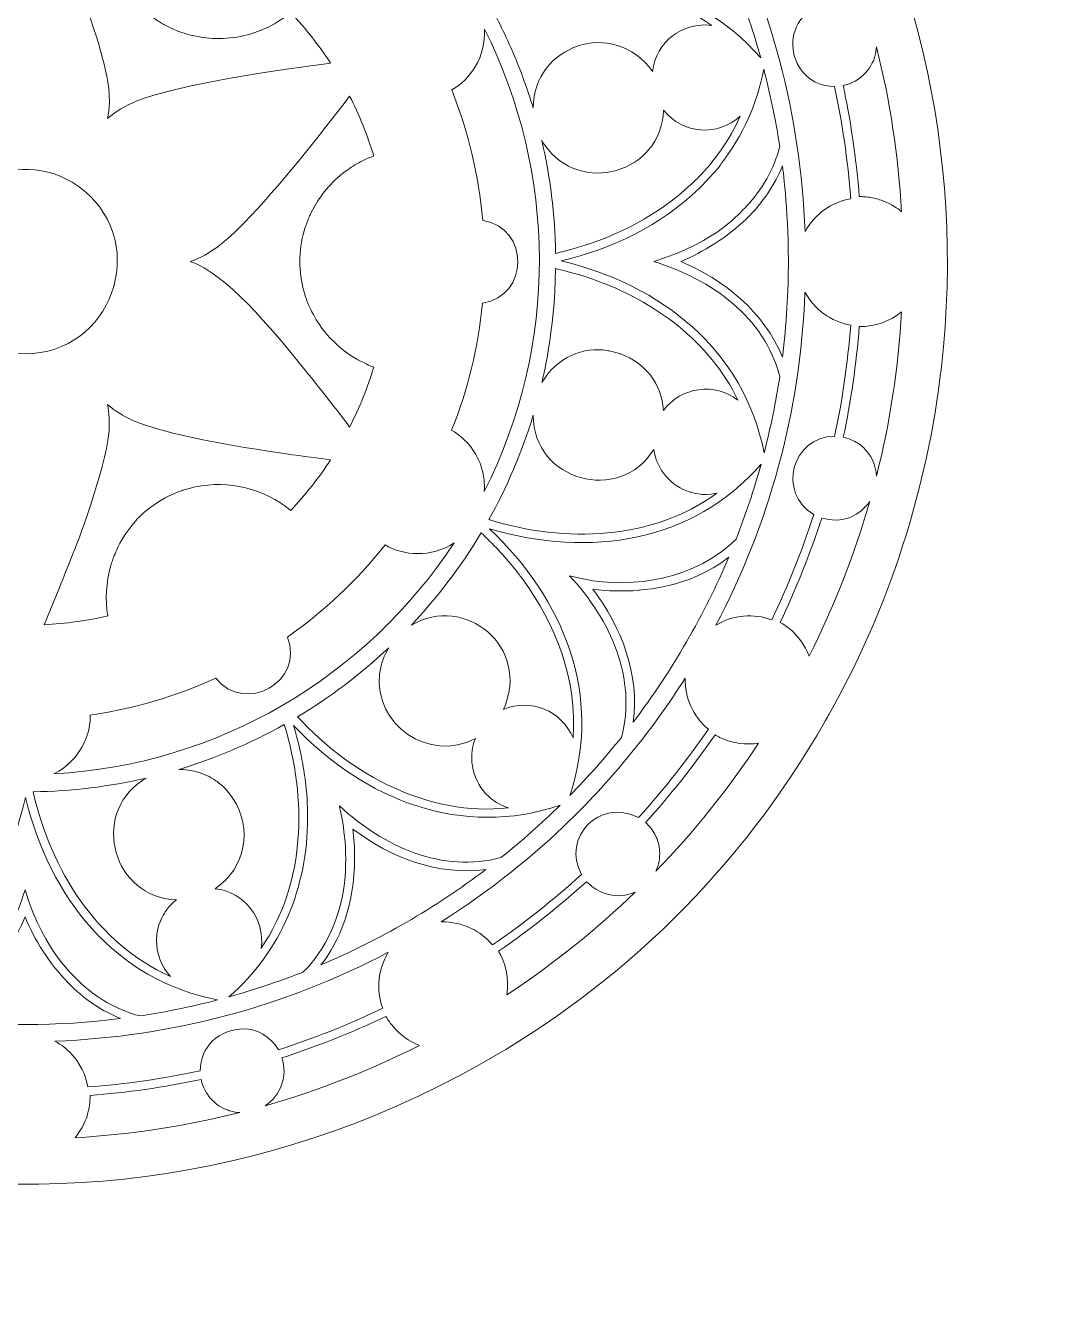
# Model space of a CAD drawing. Header units: inches. Extents: x 45 to 4631, y -57 to 970.
# Drawn here: x 2339 to 2822, y -57 to 542 of the extents above; entities that cross this region are included whole.
import ezdxf

# ---------------------------------------------------------------- set-up
doc = ezdxf.new("R2010")
doc.units = ezdxf.units.IN
doc.header["$MEASUREMENT"] = 0
doc.layers.add('_U+0421_U+043B_U+043E_U+0439 1', color=7, linetype='Continuous')

msp = doc.modelspace()

# ---------------------------------------------------------------- linework, layer by layer
at = {"layer": '_U+0421_U+043B_U+043E_U+0439 1', "color": 1, "lineweight": 9, "true_color": 0xff0000}
for points, knots in [([(2713.02, 217.21), (2713.59, 218.2), (2714.15, 219.19), (2714.71, 220.18), (2742.94, 270.35), (2760.75, 325.74), (2767.24, 382.56), (2767.25, 382.59), (2767.25, 382.62), (2767.25, 382.65), (2790.21, 583.8), (2669.97, 774.45), (2477.55, 840.09), (2096.94, 970.42), (1748.19, 540.3), (1981.29, 191.94), (2105.06, 6.96), (2350.14, -56.64), (2550.94, 55.96), (2550.94, 55.96), (2550.94, 55.96), (2550.94, 55.96), (2550.94, 55.96), (2550.94, 55.96), (2550.94, 55.96), (2617.46, 93.27), (2673.56, 147.95), (2712.78, 216.78), (2712.78, 216.79), (2712.79, 216.79), (2712.79, 216.79), (2712.87, 216.93), (2712.95, 217.07), (2713.02, 217.21)], [0, 0, 0, 0, 1, 1, 1, 2, 2, 2, 3, 3, 3, 4, 4, 4, 5, 5, 5, 6, 6, 6, 7, 7, 7, 8, 8, 8, 9, 9, 9, 10, 10, 10, 11, 11, 11, 11]), ([(3411.19, 839.48), (3411.19, 839.48), (3411.19, 839.48), (3411.19, 839.48), (3347.41, 861.91), (3279.13, 869.25), (3212.44, 860.05), (3212.44, 860.05), (3212.44, 860.05), (3212.44, 860.05), (2860.2, 812.45), (2709.42, 381.09), (2963.88, 126.54), (2992.06, 98.35), (3023.78, 74.09), (3058.52, 54.57), (3058.56, 54.53), (3063.87, 51.61), (3063.92, 51.59), (3063.92, 51.59), (3085.75, 39.28), (3114.75, 28.2), (3114.75, 28.2), (3114.75, 28.2), (3114.75, 28.2), (3232.08, -16.65), (3367.81, -8.37), (3481.15, 55.72), (3481.15, 55.72), (3481.15, 55.72), (3481.15, 55.72), (3481.15, 55.72), (3481.15, 55.72), (3481.15, 55.72), (3511.74, 72.86), (3539.25, 94.21), (3539.75, 95.21), (3580.15, 127.6), (3615.67, 168.19), (3643.36, 216.72), (3643.37, 216.72), (3643.37, 216.73), (3643.37, 216.73), (3643.4, 216.78), (3643.43, 216.84), (3643.46, 216.9), (3644.08, 217.97), (3644.69, 219.05), (3645.3, 220.13), (3672.44, 268.3), (3691.2, 323.69), (3697.95, 382.73), (3697.95, 382.74), (3697.96, 382.76), (3697.96, 382.77), (3697.96, 382.78), (3697.96, 382.78), (3697.96, 382.78), (3720.98, 584.3), (3600.31, 773.54), (3411.19, 839.48)], [0, 0, 0, 0, 1, 1, 1, 2, 2, 2, 3, 3, 3, 4, 4, 4, 5, 5, 5, 6, 6, 6, 7, 7, 7, 8, 8, 8, 9, 9, 9, 10, 10, 10, 11, 11, 11, 12, 12, 12, 13, 13, 13, 14, 14, 14, 15, 15, 15, 16, 16, 16, 17, 17, 17, 18, 18, 18, 19, 19, 19, 20, 20, 20, 20]), ([(2617.45, 654.73), (2624.92, 627.03), (2612.52, 599.82), (2593.17, 579.08), (2594.39, 579.08), (2641.01, 592.59), (2671.14, 562), (2675.6, 550.55), (2679.67, 538.26), (2682.7, 527.37), (2650.99, 563.77), (2602.38, 571.77), (2555.5, 557.66), (2590.94, 591.05), (2608.33, 636.86), (2592.9, 682.37), (2601.72, 673.41), (2610.66, 663.21), (2617.45, 654.73)], [0, 0, 0, 0, 1, 1, 1, 2, 2, 2, 3, 3, 3, 4, 4, 4, 5, 5, 5, 6, 6, 6, 6]), ([(2347.12, 602.28), (2357.24, 601.76), (2367.26, 600.35), (2377.09, 598.06), (2375.69, 590.14), (2376.31, 581.74), (2378.07, 575.6), (2378.07, 575.6), (2378.07, 575.6), (2378.07, 575.6), (2379.9, 568.73), (2383.16, 562.01), (2387.98, 555.99), (2387.98, 555.99), (2391.95, 550.71), (2398.42, 546.06), (2398.42, 546.06), (2398.42, 546.06), (2398.42, 546.06), (2398.82, 545.77), (2400.7, 544.51), (2400.76, 544.47), (2400.76, 544.47), (2400.76, 544.47), (2400.76, 544.47), (2401.14, 544.23), (2403.14, 543.05), (2403.21, 543.01), (2403.21, 543.01), (2403.21, 543.01), (2403.21, 543.01), (2404.03, 542.54), (2405.02, 542.03), (2405.74, 541.67), (2405.74, 541.67), (2405.74, 541.67), (2405.74, 541.67), (2411.28, 538.95), (2416.68, 537.76), (2416.68, 537.76), (2424.8, 535.87), (2433.82, 535.9), (2442.36, 538.14), (2442.36, 538.14), (2442.36, 538.14), (2442.36, 538.14), (2444.45, 538.69), (2446.72, 539.49), (2446.72, 539.49), (2452.46, 541.54), (2457.87, 544.59), (2462.66, 548.57), (2469.47, 541.33), (2475.8, 533.3), (2481.34, 524.79), (2459.01, 522.01), (2411.06, 515.36), (2390.32, 507.02), (2390.32, 507.02), (2390.32, 507.02), (2390.32, 507.02), (2385.22, 504.96), (2380.68, 502.17), (2376.97, 498.97), (2376.97, 500.09), (2378.81, 505.89), (2376.9, 516.83), (2376.9, 516.83), (2376.9, 516.83), (2376.9, 516.83), (2375.99, 522.06), (2374.42, 528), (2372.94, 533.06), (2372.94, 533.06), (2372.94, 533.07), (2372.94, 533.07), (2366.73, 554.28), (2355.7, 582.01), (2347.12, 602.28)], [0, 0, 0, 0, 1, 1, 1, 2, 2, 2, 3, 3, 3, 4, 4, 4, 5, 5, 5, 6, 6, 6, 7, 7, 7, 8, 8, 8, 9, 9, 9, 10, 10, 10, 11, 11, 11, 12, 12, 12, 13, 13, 13, 14, 14, 14, 15, 15, 15, 16, 16, 16, 17, 17, 17, 18, 18, 18, 19, 19, 19, 20, 20, 20, 21, 21, 21, 22, 22, 22, 23, 23, 23, 24, 24, 24, 25, 25, 25, 26, 26, 26, 26]), ([(2687.96, 599.41), (2693.41, 588.5), (2701.49, 569.06), (2707.44, 550.52), (2705.42, 549.35), (2703.41, 547.7), (2701.86, 545.78), (2701.64, 545.63), (2700.42, 543.76), (2700.26, 543.48), (2695.37, 535.1), (2697.67, 523.8), (2705.41, 517.86), (2705.41, 517.86), (2705.41, 517.86), (2705.41, 517.86), (2706.41, 516.86), (2710.97, 513.96), (2717.24, 513.95), (2720.77, 497.53), (2723.46, 479.61), (2724.83, 461.38), (2723.53, 461.16), (2722.26, 460.85), (2721.03, 460.47), (2720.69, 460.47), (2716.86, 459.08), (2713.93, 457.21), (2713.4, 456.88), (2712.84, 456.49), (2712.84, 456.49), (2712.84, 456.49), (2712.84, 456.49), (2712.84, 456.49), (2708.81, 453.71), (2705.59, 450.01), (2703.43, 446.01), (2701.38, 500.72), (2687.34, 553.44), (2661.81, 601.96), (2669.62, 597.19), (2679.25, 596.17), (2687.96, 599.41)], [0, 0, 0, 0, 1, 1, 1, 2, 2, 2, 3, 3, 3, 4, 4, 4, 5, 5, 5, 6, 6, 6, 7, 7, 7, 8, 8, 8, 9, 9, 9, 10, 10, 10, 11, 11, 11, 12, 12, 12, 13, 13, 13, 14, 14, 14, 14]), ([(2659.84, 542.53), (2646.12, 544.41), (2633.58, 534.72), (2632.01, 520.98), (2613.71, 546.58), (2576.15, 532.92), (2576.15, 503.94), (2573.5, 512.72), (2570, 522.14), (2567, 529.19), (2563.49, 537.43), (2559.54, 545.47), (2555.14, 553.3), (2588.26, 564.34), (2629.73, 563.1), (2659.84, 542.53)], [0, 0, 0, 0, 1, 1, 1, 2, 2, 2, 3, 3, 3, 4, 4, 4, 5, 5, 5, 5]), ([(2553.3, 324.42), (2553.79, 331.71), (2551.56, 339.23), (2546.96, 345.22), (2546.96, 345.22), (2546.96, 345.22), (2546.96, 345.22), (2544.76, 348.16), (2541.55, 351.04), (2537.99, 353), (2545.59, 371.9), (2550.5, 392.05), (2552.43, 412.46), (2574.25, 415.81), (2574.67, 447.7), (2552.57, 451.23), (2550.46, 473.05), (2546.33, 491.14), (2538.01, 512.44), (2546.64, 516.89), (2554.14, 528), (2553.36, 540.84), (2553.36, 540.84), (2553.36, 540.84), (2553.36, 540.84), (2587.16, 473.49), (2588.08, 393.02), (2553.3, 324.42)], [0, 0, 0, 0, 1, 1, 1, 2, 2, 2, 3, 3, 3, 4, 4, 4, 5, 5, 5, 6, 6, 6, 7, 7, 7, 8, 8, 8, 9, 9, 9, 9]), ([(2736.09, 528.05), (2736.52, 529.49), (2736.8, 531.15), (2736.87, 532.45), (2743.23, 507.25), (2747.19, 481.29), (2748.65, 455.33), (2748, 455.87), (2747.2, 456.48), (2746.41, 457.03), (2746.4, 457.03), (2745.92, 457.35), (2745.92, 457.35), (2741.42, 460.32), (2738.11, 460.94), (2737.11, 461.34), (2737.11, 461.34), (2737.11, 461.34), (2737.11, 461.34), (2735.23, 461.85), (2733.18, 462.2), (2731.11, 462.32), (2731.11, 462.32), (2731.11, 462.32), (2731.11, 462.32), (2730.11, 462.38), (2729.56, 462.38), (2728.81, 462.38), (2728.21, 470.79), (2726.9, 481.24), (2726.9, 481.24), (2724.58, 499.67), (2721.62, 512.58), (2721.29, 514.36), (2722.29, 514.65), (2722.38, 514.55), (2724.11, 515.19), (2724.11, 515.19), (2724.11, 515.19), (2724.11, 515.19), (2727, 516.25), (2729.05, 517.89), (2729.05, 517.89), (2730.04, 518.64), (2730.96, 519.47), (2731.78, 520.38), (2731.78, 520.38), (2731.78, 520.38), (2731.78, 520.38), (2734.33, 523.18), (2736.09, 527.26), (2736.09, 528.05)], [0, 0, 0, 0, 1, 1, 1, 2, 2, 2, 3, 3, 3, 4, 4, 4, 5, 5, 5, 6, 6, 6, 7, 7, 7, 8, 8, 8, 9, 9, 9, 10, 10, 10, 11, 11, 11, 12, 12, 12, 13, 13, 13, 14, 14, 14, 15, 15, 15, 16, 16, 16, 17, 17, 17, 17]), ([(2684.27, 342.46), (2674.9, 390.43), (2636.27, 421.21), (2589.27, 432.27), (2613.12, 437.97), (2636.04, 448.91), (2653.82, 466.17), (2654.05, 466.17), (2663.48, 476.24), (2664.38, 478.04), (2664.38, 478.04), (2664.38, 478.04), (2664.38, 478.04), (2674.37, 491.06), (2680.96, 505.82), (2684.13, 522.06), (2687.02, 510.52), (2689.35, 500.55), (2691.59, 485.81), (2688.94, 475.55), (2683.58, 465.68), (2675.06, 456.8), (2673.48, 456), (2663.58, 441.48), (2632.61, 432), (2659.84, 423.67), (2684.43, 405.85), (2691.59, 378.2), (2689.83, 366.6), (2687.42, 354.61), (2684.27, 342.46)], [0, 0, 0, 0, 1, 1, 1, 2, 2, 2, 3, 3, 3, 4, 4, 4, 5, 5, 5, 6, 6, 6, 7, 7, 7, 8, 8, 8, 9, 9, 9, 10, 10, 10, 10]), ([(2490.24, 354.53), (2483.78, 363.07), (2476.68, 372.19), (2469.96, 380.51), (2469.96, 380.51), (2469.96, 380.51), (2469.96, 380.51), (2452.5, 402.11), (2432.39, 426.18), (2415.66, 432), (2425.32, 435.36), (2432.35, 441.47), (2441.02, 450.3), (2441.02, 450.3), (2441.02, 450.3), (2441.02, 450.3), (2456.76, 466.34), (2476.6, 491.45), (2490.24, 509.47), (2494.65, 500.86), (2498.51, 491.5), (2501.56, 481.43), (2499.97, 480.84), (2497.87, 479.94), (2496.2, 479.11), (2496.2, 479.11), (2496.2, 479.11), (2496.2, 479.11), (2493.96, 477.99), (2491.54, 476.55), (2489.33, 474.98), (2489.33, 474.98), (2489.33, 474.98), (2489.33, 474.98), (2486.07, 472.67), (2482.97, 469.88), (2480.42, 467.03), (2480.42, 467.03), (2480.42, 467.03), (2480.42, 467.03), (2480.15, 466.73), (2479.17, 465.59), (2479.12, 465.52), (2479.12, 465.52), (2477.87, 464.03), (2476.69, 462.36), (2476.69, 462.36), (2476.69, 462.36), (2476.69, 462.36), (2474.9, 459.85), (2473.12, 456.83), (2471.7, 453.73), (2471.7, 453.73), (2471.7, 453.73), (2471.7, 453.73), (2471.6, 453.51), (2470.92, 451.95), (2470.9, 451.9), (2470.8, 451.8), (2469.5, 448.21), (2469.5, 448.12), (2466.46, 438.81), (2466.18, 428.92), (2468.39, 419.8), (2468.39, 419.8), (2468.39, 419.8), (2468.39, 419.8), (2468.67, 418.64), (2469.24, 416.71), (2469.49, 415.92), (2469.49, 415.92), (2469.49, 415.92), (2469.49, 415.92), (2471.73, 409.08), (2475.47, 402.53), (2480.37, 397.04), (2480.38, 397.03), (2481.72, 395.58), (2481.72, 395.58), (2482.75, 395.07), (2487.07, 389.03), (2497.91, 384.08), (2497.91, 384.08), (2499.98, 383.17), (2501.57, 382.58), (2498.71, 373.18), (2494.97, 363.77), (2490.24, 354.53)], [0, 0, 0, 0, 1, 1, 1, 2, 2, 2, 3, 3, 3, 4, 4, 4, 5, 5, 5, 6, 6, 6, 7, 7, 7, 8, 8, 8, 9, 9, 9, 10, 10, 10, 11, 11, 11, 12, 12, 12, 13, 13, 13, 14, 14, 14, 15, 15, 15, 16, 16, 16, 17, 17, 17, 18, 18, 18, 19, 19, 19, 20, 20, 20, 21, 21, 21, 22, 22, 22, 23, 23, 23, 24, 24, 24, 25, 25, 25, 26, 26, 26, 27, 27, 27, 28, 28, 28, 29, 29, 29, 29]), ([(2653.43, 471.35), (2653.96, 471.35), (2644.08, 462.85), (2643.62, 462.48), (2628.72, 450.5), (2609.15, 440.89), (2586.64, 435.84), (2586.37, 453.96), (2584.13, 471.85), (2580.18, 488.78), (2580.51, 488.13), (2581.76, 486.29), (2581.61, 486.51), (2597.83, 462.78), (2636.16, 473.21), (2637.21, 502.81), (2646.21, 491.56), (2662.68, 490.49), (2673.08, 500.02), (2668.17, 489), (2660.9, 478.82), (2653.43, 471.35)], [0, 0, 0, 0, 1, 1, 1, 2, 2, 2, 3, 3, 3, 4, 4, 4, 5, 5, 5, 6, 6, 6, 7, 7, 7, 7]), ([(2338.28, 388.83), (2314.46, 388.83), (2295.09, 408.2), (2295.09, 432), (2295.09, 468.64), (2337.98, 488.31), (2365.79, 465.26), (2397.04, 439.4), (2378.45, 388.83), (2338.28, 388.83)], [0, 0, 0, 0, 1, 1, 1, 2, 2, 2, 3, 3, 3, 3]), ([(2692.84, 387.24), (2684.42, 408.25), (2665.16, 423.8), (2645.23, 432), (2655.66, 436.29), (2667.08, 443.37), (2675.95, 452.01), (2675.95, 452.01), (2675.95, 452.01), (2675.95, 452.01), (2683.89, 459.73), (2689.45, 468.28), (2692.84, 476.76), (2692.84, 476.76), (2695.59, 457.21), (2695.64, 432.71), (2695.67, 417.86), (2694.77, 402.54), (2692.84, 387.24)], [0, 0, 0, 0, 1, 1, 1, 2, 2, 2, 3, 3, 3, 4, 4, 4, 5, 5, 5, 6, 6, 6, 6]), ([(2604.06, 423.71), (2633.12, 413.5), (2658.85, 394.46), (2672.03, 367.07), (2661.23, 375.47), (2645.43, 373.43), (2637.17, 362.29), (2636.26, 374.94), (2628.4, 384.7), (2617.18, 388.74), (2617.18, 388.74), (2615.93, 389.21), (2614.29, 389.63), (2612.35, 390.13), (2610.95, 390.31), (2610.95, 390.31), (2600.12, 392.34), (2587.08, 387.29), (2580.2, 375.31), (2580.43, 376.88), (2586.26, 398.51), (2586.65, 428.71), (2589.39, 428.1), (2603.33, 424.45), (2604.06, 423.71)], [0, 0, 0, 0, 1, 1, 1, 2, 2, 2, 3, 3, 3, 4, 4, 4, 5, 5, 5, 6, 6, 6, 7, 7, 7, 8, 8, 8, 8]), ([(2687.83, 264.25), (2679.41, 267.42), (2669.85, 266.68), (2661.67, 261.77), (2686.16, 308.23), (2701.23, 360.78), (2703.41, 417.63), (2707.63, 409.81), (2715.45, 403.83), (2724.8, 402.24), (2723.44, 384.24), (2720.7, 366.1), (2717.28, 350.17), (2697.16, 350.17), (2690.33, 323.49), (2707.51, 313.6), (2702.06, 296.6), (2695.21, 279.59), (2687.83, 264.25)], [0, 0, 0, 0, 1, 1, 1, 2, 2, 2, 3, 3, 3, 4, 4, 4, 5, 5, 5, 6, 6, 6, 6]), ([(2736.88, 331.58), (2736.61, 336.56), (2734.48, 341.55), (2730.57, 345.11), (2730.57, 345.11), (2730.57, 345.11), (2730.57, 345.11), (2730.45, 345.22), (2730.32, 345.33), (2730.2, 345.44), (2730.2, 345.44), (2730.2, 345.44), (2730.2, 345.44), (2728.51, 346.89), (2726.59, 348.01), (2724.65, 348.76), (2724.56, 348.85), (2721.62, 349.69), (2721.33, 349.75), (2724.96, 366.72), (2727.47, 384.12), (2728.81, 401.53), (2736.43, 401.53), (2743.25, 404.09), (2748.63, 408.44), (2747.15, 382.46), (2743.22, 356.71), (2736.88, 331.58)], [0, 0, 0, 0, 1, 1, 1, 2, 2, 2, 3, 3, 3, 4, 4, 4, 5, 5, 5, 6, 6, 6, 7, 7, 7, 8, 8, 8, 9, 9, 9, 9]), ([(2462.67, 315.46), (2461.08, 316.78), (2459.07, 318.21), (2457.82, 319.03), (2457.82, 319.03), (2457.82, 319.03), (2457.82, 319.03), (2444.35, 327.8), (2427.42, 330), (2412.19, 324.95), (2412.19, 324.95), (2411.18, 324.62), (2410.05, 324.19), (2410.05, 324.19), (2410.05, 324.19), (2410.05, 324.19), (2398.33, 319.64), (2390.47, 311.41), (2389.97, 310.41), (2385.53, 305.49), (2382.1, 299.25), (2382.1, 298.91), (2381.93, 298.58), (2379.71, 293.76), (2379.71, 293.46), (2379.41, 292.65), (2378.98, 291.46), (2378.46, 289.7), (2378.46, 289.7), (2378.46, 289.7), (2378.46, 289.7), (2376.15, 281.7), (2375.79, 273.65), (2377.06, 266.15), (2367.34, 263.91), (2357.38, 262.51), (2347.24, 262), (2351.93, 273.08), (2356.71, 284.93), (2360.79, 295.65), (2361.79, 296.65), (2375.86, 335.27), (2377.53, 351.58), (2377.53, 351.58), (2377.53, 351.58), (2377.53, 351.58), (2378.01, 356.23), (2377.69, 361.26), (2376.97, 365.03), (2380.31, 362.15), (2384.45, 359.57), (2388.35, 357.82), (2388.35, 357.82), (2388.35, 357.82), (2388.35, 357.82), (2408.1, 348.97), (2459.81, 341.88), (2481.35, 339.21), (2476.04, 331.08), (2469.65, 322.86), (2462.67, 315.46)], [0, 0, 0, 0, 1, 1, 1, 2, 2, 2, 3, 3, 3, 4, 4, 4, 5, 5, 5, 6, 6, 6, 7, 7, 7, 8, 8, 8, 9, 9, 9, 10, 10, 10, 11, 11, 11, 12, 12, 12, 13, 13, 13, 14, 14, 14, 15, 15, 15, 16, 16, 16, 17, 17, 17, 18, 18, 18, 19, 19, 19, 20, 20, 20, 20]), ([(2555.4, 311.18), (2563.75, 326.11), (2570.88, 342.56), (2576.16, 360.09), (2576.26, 329.26), (2616.54, 318.33), (2632.58, 343.95), (2634.03, 334.46), (2640.74, 326.85), (2649.69, 324.08), (2650.69, 324.08), (2654.65, 321.9), (2662.2, 323.56), (2632.02, 301.62), (2591.45, 299.97), (2555.4, 311.18)], [0, 0, 0, 0, 1, 1, 1, 2, 2, 2, 3, 3, 3, 4, 4, 4, 5, 5, 5, 5]), ([(2671.14, 302), (2653.14, 283.73), (2622.83, 278.44), (2599.72, 283.41), (2599.69, 283.42), (2599.65, 283.42), (2599.61, 283.43), (2599.61, 283.43), (2593.16, 284.92), (2593.16, 284.92), (2593.16, 284.92), (2593.16, 284.92), (2593.16, 284.92), (2593.16, 284.92), (2593.16, 284.92), (2593.16, 284.92), (2612.53, 264.2), (2624.84, 236.65), (2617.45, 209.27), (2609.93, 199.87), (2601.8, 190.69), (2593.28, 182.02), (2608.99, 228.37), (2590.56, 274.12), (2555.78, 306.81), (2602.97, 293.21), (2650.81, 300.38), (2682.84, 337.15), (2679.58, 325.33), (2675.57, 313.29), (2671.14, 302)], [0, 0, 0, 0, 1, 1, 1, 2, 2, 2, 3, 3, 3, 4, 4, 4, 5, 5, 5, 6, 6, 6, 7, 7, 7, 8, 8, 8, 9, 9, 9, 10, 10, 10, 10]), ([(2705.34, 247.24), (2703.41, 252.48), (2699.95, 257.06), (2696.43, 259.88), (2696.43, 259.88), (2696.43, 259.88), (2696.43, 259.88), (2695, 261.07), (2693.46, 262.16), (2691.78, 263.11), (2699.01, 278.21), (2705.73, 294.85), (2711.22, 311.92), (2718.02, 310.1), (2723.93, 310.81), (2729.5, 315.18), (2729.81, 315.18), (2732.21, 317.78), (2732.41, 317.97), (2732.87, 318.52), (2733.3, 319.09), (2733.69, 319.68), (2726.75, 295.31), (2717.36, 271.03), (2705.34, 247.24)], [0, 0, 0, 0, 1, 1, 1, 2, 2, 2, 3, 3, 3, 4, 4, 4, 5, 5, 5, 6, 6, 6, 7, 7, 7, 8, 8, 8, 8]), ([(2351.73, 192.19), (2358.29, 195.41), (2363.69, 201.1), (2366.57, 208.08), (2366.57, 208.08), (2366.57, 208.08), (2366.57, 208.08), (2368.02, 211.45), (2368.91, 215.67), (2368.83, 219.73), (2389, 222.61), (2408.9, 228.43), (2427.54, 236.96), (2441.36, 219.74), (2469.18, 235.32), (2461.18, 256.23), (2479.03, 268.96), (2492.63, 281.58), (2506.92, 299.44), (2515.08, 294.19), (2528.46, 293.25), (2539.19, 300.35), (2539.19, 300.35), (2539.19, 300.35), (2539.19, 300.35), (2497.76, 237.41), (2428.53, 196.37), (2351.73, 192.19)], [0, 0, 0, 0, 1, 1, 1, 2, 2, 2, 3, 3, 3, 4, 4, 4, 5, 5, 5, 6, 6, 6, 7, 7, 7, 8, 8, 8, 9, 9, 9, 9]), ([(2562.27, 222.28), (2575.32, 251.61), (2543.92, 276.58), (2519.16, 261.84), (2531.12, 274.52), (2542.39, 289.2), (2551.81, 304.96), (2557.35, 299.86), (2562.76, 294.08), (2567.48, 288.21), (2567.51, 288.16), (2567.54, 288.12), (2567.58, 288.08), (2568.74, 286.62), (2569.88, 285.14), (2570.99, 283.64), (2571.05, 283.57), (2571.1, 283.49), (2571.15, 283.42), (2587.07, 261.8), (2596.87, 235.86), (2594.83, 208.99), (2589.59, 221.77), (2574.9, 227.73), (2562.27, 222.28)], [0, 0, 0, 0, 1, 1, 1, 2, 2, 2, 3, 3, 3, 4, 4, 4, 5, 5, 5, 6, 6, 6, 7, 7, 7, 8, 8, 8, 8]), ([(2623, 216.39), (2626.03, 238.34), (2617.6, 260.93), (2604.1, 278.61), (2611.03, 277.73), (2618.3, 277.53), (2625.46, 278.1), (2626.5, 278.62), (2648.43, 278.44), (2667.69, 293.54), (2656.64, 267.16), (2641.13, 240.25), (2623, 216.39)], [0, 0, 0, 0, 1, 1, 1, 2, 2, 2, 3, 3, 3, 4, 4, 4, 4]), ([(2564.55, 176.22), (2527.15, 172.32), (2491.28, 191.36), (2465.87, 218.86), (2480.92, 228.04), (2494.7, 238.2), (2508.54, 251.23), (2507.99, 250.14), (2505.03, 245.62), (2504.26, 238.8), (2501.64, 215.51), (2527.33, 197.12), (2549.1, 208.67), (2545.28, 198.9), (2548.1, 188.34), (2555.2, 181.7), (2558.9, 178.23), (2561.74, 177.34), (2564.55, 176.22)], [0, 0, 0, 0, 1, 1, 1, 2, 2, 2, 3, 3, 3, 4, 4, 4, 5, 5, 5, 6, 6, 6, 6]), ([(2625.51, 171.76), (2607.06, 180.98), (2589.43, 162.53), (2598.77, 145.02), (2585.81, 133.37), (2572.23, 122.45), (2557.05, 112.07), (2551.58, 118.7), (2543.35, 122.95), (2533.15, 122.95), (2555.8, 137.25), (2578.24, 155.35), (2592.91, 170.01), (2592.91, 170.01), (2592.91, 170.01), (2592.91, 170.01), (2613.81, 190.31), (2632.15, 212.99), (2647.3, 236.93), (2647.09, 227.95), (2650.96, 218.99), (2658.16, 213.04), (2648.74, 199.31), (2637.64, 185.13), (2625.51, 171.76)], [0, 0, 0, 0, 1, 1, 1, 2, 2, 2, 3, 3, 3, 4, 4, 4, 5, 5, 5, 6, 6, 6, 7, 7, 7, 8, 8, 8, 8]), ([(2427.31, 138.43), (2441.69, 148.16), (2444.78, 166.55), (2435.64, 180.64), (2435.64, 180.64), (2435.64, 180.64), (2435.64, 180.64), (2431.99, 186.27), (2427.45, 189.09), (2427.45, 189.09), (2427.45, 189.09), (2427.45, 189.09), (2427.45, 189.09), (2424.91, 190.83), (2422, 192.25), (2418.54, 193.18), (2418.54, 193.18), (2418.54, 193.18), (2418.54, 193.18), (2418.54, 193.18), (2418.54, 193.18), (2418.54, 193.18), (2415.95, 193.88), (2413.17, 194.26), (2410.26, 194.26), (2426.88, 199.26), (2443.64, 206.27), (2459.65, 215.26), (2470.34, 180.37), (2469.64, 140.98), (2448.87, 110.62), (2450.79, 124.58), (2440.8, 136.89), (2427.31, 138.43)], [0, 0, 0, 0, 1, 1, 1, 2, 2, 2, 3, 3, 3, 4, 4, 4, 5, 5, 5, 6, 6, 6, 7, 7, 7, 8, 8, 8, 9, 9, 9, 10, 10, 10, 11, 11, 11, 11]), ([(2561.13, 152.98), (2533.85, 145.63), (2506.19, 157.91), (2485.44, 177.24), (2485.44, 177.24), (2485.44, 177.24), (2485.44, 177.24), (2485.73, 175.55), (2489.22, 162.58), (2488.25, 146.3), (2487.01, 125.47), (2478.84, 109.49), (2468.35, 99.32), (2467.35, 98.95), (2452.07, 92.86), (2433.7, 87.77), (2458.6, 109.44), (2470.5, 139.29), (2470.57, 171.6), (2470.57, 171.6), (2470.57, 171.6), (2470.57, 171.6), (2470.59, 177.53), (2470.2, 183.51), (2469.44, 189.5), (2469.44, 189.5), (2468.16, 201.13), (2464.01, 214.89), (2497.28, 179.62), (2542.99, 162), (2588.74, 177.47), (2579.96, 168.85), (2570.75, 160.68), (2561.13, 152.98)], [0, 0, 0, 0, 1, 1, 1, 2, 2, 2, 3, 3, 3, 4, 4, 4, 5, 5, 5, 6, 6, 6, 7, 7, 7, 8, 8, 8, 9, 9, 9, 10, 10, 10, 11, 11, 11, 11]), ([(2633.62, 146.58), (2634.95, 149.48), (2635.6, 152.82), (2635.34, 156.22), (2635.32, 156.48), (2634.94, 159.48), (2634.79, 159.63), (2634.72, 159.9), (2634.64, 160.18), (2634.56, 160.45), (2634.56, 160.45), (2634.56, 160.45), (2634.56, 160.45), (2634.55, 160.47), (2634.31, 161.26), (2634.29, 161.28), (2634.13, 161.72), (2633.71, 162.74), (2633.64, 162.91), (2633.64, 162.91), (2633.64, 162.91), (2633.64, 162.91), (2632.44, 165.51), (2630.35, 168.03), (2630.2, 168.03), (2629.76, 168.5), (2629.31, 168.95), (2628.82, 169.39), (2639.93, 181.66), (2651.09, 195.61), (2661.29, 210.44), (2661.29, 210.44), (2661.83, 210.1), (2662.8, 209.6), (2662.8, 209.6), (2662.8, 209.6), (2662.8, 209.6), (2662.94, 209.53), (2663.07, 209.46), (2663.21, 209.39), (2663.21, 209.39), (2663.21, 209.39), (2663.21, 209.39), (2663.26, 209.36), (2664.56, 208.73), (2664.61, 208.73), (2669.7, 206.49), (2675.79, 205.62), (2681.71, 206.51), (2667.67, 185.22), (2651.39, 164.93), (2633.62, 146.58)], [0, 0, 0, 0, 1, 1, 1, 2, 2, 2, 3, 3, 3, 4, 4, 4, 5, 5, 5, 6, 6, 6, 7, 7, 7, 8, 8, 8, 9, 9, 9, 10, 10, 10, 11, 11, 11, 12, 12, 12, 13, 13, 13, 14, 14, 14, 15, 15, 15, 16, 16, 16, 17, 17, 17, 17]), ([(2404.84, 128.83), (2404.19, 127.97), (2403.85, 127.44), (2403.85, 127.44), (2403.35, 126.44), (2399.87, 121.61), (2399.87, 114.56), (2399.87, 114.56), (2399.87, 114.56), (2399.87, 114.56), (2399.74, 108.28), (2402.02, 102.09), (2406.34, 97.38), (2371.92, 112.7), (2350.35, 147.17), (2342.12, 183.78), (2360.04, 184.05), (2377.87, 186.22), (2395.09, 190.23), (2394.44, 189.9), (2392.6, 188.65), (2392.82, 188.81), (2369.09, 172.6), (2379.49, 134.28), (2409.13, 133.23), (2407.65, 132.04), (2406.11, 130.51), (2404.84, 128.83)], [0, 0, 0, 0, 1, 1, 1, 2, 2, 2, 3, 3, 3, 4, 4, 4, 5, 5, 5, 6, 6, 6, 7, 7, 7, 8, 8, 8, 9, 9, 9, 9]), ([(2392.12, 78.88), (2381.15, 81.72), (2371.42, 87.43), (2363.09, 95.4), (2362.28, 97.03), (2347.55, 107.57), (2338.28, 137.84), (2329.98, 110.69), (2311.91, 85.74), (2284.45, 78.88), (2267.11, 81.51), (2250.3, 85.67), (2248.7, 86.2), (2296.2, 95.46), (2327.38, 133.68), (2338.56, 181.15), (2349.68, 134.13), (2380.54, 95.67), (2428.39, 86.34), (2417.32, 83.36), (2399.45, 79.8), (2392.12, 78.88)], [0, 0, 0, 0, 1, 1, 1, 2, 2, 2, 3, 3, 3, 4, 4, 4, 5, 5, 5, 6, 6, 6, 7, 7, 7, 7]), ([(2476.81, 102.77), (2485.48, 113.47), (2492.52, 130.74), (2492.59, 152.78), (2492.59, 152.78), (2492.59, 152.78), (2492.59, 152.78), (2492.6, 157.49), (2492.29, 162.21), (2491.76, 166.32), (2509.28, 152.96), (2531.88, 144.38), (2554.01, 147.44), (2530.26, 129.4), (2504.2, 114.32), (2476.81, 102.77)], [0, 0, 0, 0, 1, 1, 1, 2, 2, 2, 3, 3, 3, 4, 4, 4, 5, 5, 5, 5]), ([(2563.77, 88.67), (2565.07, 96.33), (2562.99, 104.52), (2559.92, 109.13), (2574.73, 119.3), (2588.95, 130.68), (2601.13, 141.7), (2601.13, 141.7), (2601.13, 141.7), (2601.13, 141.7), (2603.22, 139.65), (2605.72, 137.86), (2608.47, 136.7), (2608.47, 136.7), (2608.47, 136.7), (2608.47, 136.7), (2613.42, 134.59), (2618.88, 134.57), (2623.91, 136.86), (2606.2, 119.73), (2585.99, 103.3), (2563.77, 88.67)], [0, 0, 0, 0, 1, 1, 1, 2, 2, 2, 3, 3, 3, 4, 4, 4, 5, 5, 5, 6, 6, 6, 7, 7, 7, 7]), ([(2293.5, 77.63), (2314.13, 85.89), (2329.7, 104.63), (2338.28, 125.22), (2342.59, 114.76), (2349.67, 103.38), (2358.3, 94.51), (2358.3, 94.51), (2358.3, 94.51), (2358.3, 94.51), (2365.96, 86.65), (2374.52, 81.05), (2383.06, 77.63), (2353.82, 73.96), (2323.62, 73.85), (2293.5, 77.63)], [0, 0, 0, 0, 1, 1, 1, 2, 2, 2, 3, 3, 3, 4, 4, 4, 5, 5, 5, 5]), ([(2440.86, 72.81), (2440.86, 72.81), (2440.86, 72.81), (2440.86, 72.81), (2428.97, 72.81), (2420.28, 64.37), (2420.3, 53.2), (2403.05, 49.49), (2385.38, 46.94), (2367.69, 45.62), (2366.72, 51.39), (2364.01, 56.72), (2360.28, 60.82), (2360.28, 60.82), (2360.28, 60.82), (2360.28, 60.82), (2358.11, 63.2), (2355.38, 65.39), (2352.3, 67.05), (2407.04, 69.1), (2459.77, 83.13), (2508.31, 108.64), (2503.56, 100.85), (2502.53, 91.17), (2505.79, 82.46), (2489.71, 74.74), (2473.05, 68.18), (2456.9, 62.99), (2453.15, 69.47), (2446.7, 72.81), (2440.86, 72.81)], [0, 0, 0, 0, 1, 1, 1, 2, 2, 2, 3, 3, 3, 4, 4, 4, 5, 5, 5, 6, 6, 6, 7, 7, 7, 8, 8, 8, 9, 9, 9, 10, 10, 10, 10]), ([(2450.7, 36.81), (2458.01, 41.63), (2461.33, 50.75), (2458.55, 59.27), (2458.55, 59.27), (2458.55, 59.27), (2458.55, 59.27), (2474.61, 64.45), (2491, 70.89), (2507.22, 78.65), (2508.14, 77.03), (2509.59, 75.06), (2510.43, 74.05), (2510.43, 74.05), (2510.43, 74.05), (2510.43, 74.05), (2513.67, 70.17), (2518.05, 66.98), (2522.99, 65.06), (2499.82, 53.37), (2475.69, 43.95), (2450.7, 36.81)], [0, 0, 0, 0, 1, 1, 1, 2, 2, 2, 3, 3, 3, 4, 4, 4, 5, 5, 5, 6, 6, 6, 7, 7, 7, 7]), ([(2361.7, 21.86), (2365.04, 25.84), (2367.43, 31.49), (2367.43, 32.45), (2368.34, 35.43), (2368.77, 38.61), (2368.73, 41.64), (2385.74, 42.95), (2403.25, 45.41), (2420.73, 49.16), (2420.87, 48.52), (2421.04, 47.89), (2421.23, 47.28), (2421.23, 47.28), (2421.23, 47.28), (2421.23, 47.28), (2421.64, 45.98), (2422.28, 44.5), (2423.05, 43.2), (2423.05, 43.2), (2423.05, 43.2), (2423.05, 43.2), (2423.35, 42.7), (2423.71, 42.13), (2424.05, 41.66), (2424.05, 41.66), (2424.05, 41.66), (2424.05, 41.66), (2425.27, 39.99), (2426.87, 38.44), (2428.42, 37.32), (2428.42, 37.32), (2428.42, 37.32), (2428.42, 37.32), (2429.62, 36.45), (2431.27, 35.54), (2432.76, 34.96), (2432.84, 34.96), (2434.21, 34.42), (2434.34, 34.42), (2435.82, 33.98), (2437.4, 33.7), (2438.77, 33.62), (2414.14, 27.46), (2388.71, 23.37), (2361.7, 21.86)], [0, 0, 0, 0, 1, 1, 1, 2, 2, 2, 3, 3, 3, 4, 4, 4, 5, 5, 5, 6, 6, 6, 7, 7, 7, 8, 8, 8, 9, 9, 9, 10, 10, 10, 11, 11, 11, 12, 12, 12, 13, 13, 13, 14, 14, 14, 15, 15, 15, 15])]:
    msp.add_open_spline(points, degree=3, knots=knots, dxfattribs=at)

doc.saveas('drawing.dxf')
